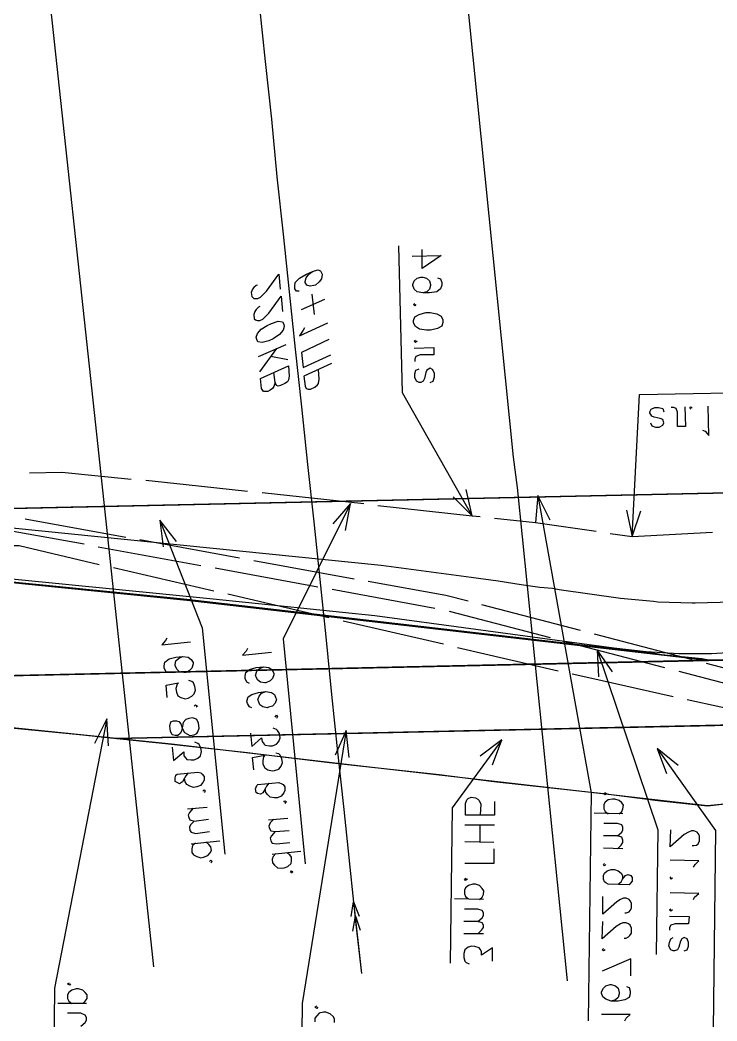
# Model space of a CAD drawing. Header units: metres. Extents: x 5 to 225, y 228 to 542.
# Drawn here: x 84.37 to 109.49, y 288.19 to 324.3 of the extents above; entities that cross this region are included whole.
import ezdxf

# ---------------------------------------------------------------- set-up
doc = ezdxf.new("R2010")
doc.units = ezdxf.units.M
for name, color, linetype in [('BOUNDARY', 7, 'Continuous'), ('ELECTR_CABLE', 7, 'Continuous'), ('GRASS', 7, 'Continuous'), ('OVERHEAD_POWER_LINE', 7, 'Continuous')]:
    doc.layers.add(name, color=color, linetype=linetype)

msp = doc.modelspace()

# ---------------------------------------------------------------- linework, layer by layer
at = {"layer": 'BOUNDARY'}
msp.add_lwpolyline([(83.672, 298.798), (84.665, 298.71), (86.63, 298.511), (87.624, 298.401), (89.611, 298.202), (90.582, 298.092), (92.569, 297.871), (93.54, 297.76), (95.527, 297.518), (96.499, 297.407), (98.486, 297.186), (99.479, 297.076), (101.444, 296.833), (102.437, 296.723), (104.402, 296.502), (105.396, 296.392), (107.361, 296.149), (108.354, 296.038), (109.149, 295.95), (109.149, 295.95), (110.319, 296.083)], dxfattribs=at)
at = {"layer": 'ELECTR_CABLE'}
for points in [[(99.987, 307.099), (100.671, 306.415), (100.671, 306.415), (98.155, 310.852), (98.155, 310.852), (98.022, 316.151)], [(98.508, 315.775), (99.545, 315.797), (99.545, 315.797), (98.861, 315.334), (98.861, 315.334), (98.861, 316.018)], [(99.413, 315.003), (99.523, 314.958), (99.523, 314.958), (99.567, 314.826), (99.567, 314.826), (99.567, 314.738), (99.567, 314.738), (99.523, 314.605), (99.523, 314.605), (99.391, 314.495), (99.391, 314.495), (99.126, 314.451), (99.126, 314.451), (98.883, 314.451), (98.883, 314.451), (98.684, 314.495), (98.684, 314.495), (98.574, 314.583), (98.574, 314.583), (98.53, 314.716), (98.53, 314.716), (98.53, 314.76), (98.53, 314.76), (98.574, 314.892), (98.574, 314.892), (98.684, 314.981), (98.684, 314.981), (98.817, 315.025), (98.817, 315.025), (98.883, 315.025), (98.883, 315.025), (99.016, 314.981), (99.016, 314.981), (99.126, 314.892), (99.126, 314.892), (99.17, 314.76), (99.17, 314.76), (99.17, 314.716), (99.17, 314.716), (99.126, 314.583), (99.126, 314.583), (99.038, 314.495), (99.038, 314.495), (98.883, 314.451)], [(98.64, 314.031), (98.596, 313.987), (98.596, 313.987), (98.552, 314.031), (98.552, 314.031), (98.596, 314.075)], [(99.612, 313.391), (99.567, 313.259), (99.567, 313.259), (99.413, 313.17), (99.413, 313.17), (99.17, 313.104), (99.17, 313.104), (99.016, 313.104), (99.016, 313.104), (98.773, 313.148), (98.773, 313.148), (98.618, 313.236), (98.618, 313.236), (98.552, 313.369), (98.552, 313.369), (98.552, 313.457), (98.552, 313.457), (98.596, 313.59), (98.596, 313.59), (98.751, 313.678), (98.751, 313.678), (98.993, 313.744), (98.993, 313.744), (99.148, 313.744), (99.148, 313.744), (99.391, 313.7), (99.391, 313.7), (99.545, 313.612), (99.545, 313.612), (99.612, 313.479), (99.612, 313.479), (99.612, 313.391)], [(98.684, 312.707), (98.618, 312.662), (98.618, 312.662), (98.574, 312.707), (98.574, 312.707), (98.618, 312.751)], [(98.574, 312.464), (99.28, 312.486), (99.28, 312.486), (99.28, 312.221), (99.28, 312.221), (98.795, 312.221), (98.795, 312.221), (98.64, 312.155), (98.64, 312.155), (98.596, 312.066), (98.596, 312.066), (98.596, 311.978)], [(99.148, 311.227), (99.258, 311.272), (99.258, 311.272), (99.303, 311.426), (99.303, 311.426), (99.303, 311.559), (99.303, 311.559), (99.236, 311.691), (99.236, 311.691), (99.148, 311.735), (99.148, 311.735), (99.038, 311.669), (99.038, 311.669), (98.993, 311.581), (98.993, 311.581), (98.949, 311.36), (98.949, 311.36), (98.905, 311.272), (98.905, 311.272), (98.817, 311.227), (98.817, 311.227), (98.751, 311.227), (98.751, 311.227), (98.662, 311.272), (98.662, 311.272), (98.596, 311.404), (98.596, 311.404), (98.596, 311.536), (98.596, 311.536), (98.64, 311.669), (98.64, 311.669), (98.751, 311.713)], [(106.235, 306.613), (106.433, 305.664), (106.433, 305.664), (106.698, 310.786), (106.698, 310.786), (111.202, 310.874)], [(107.096, 309.77), (107.14, 309.66), (107.14, 309.66), (107.272, 309.616), (107.272, 309.616), (107.405, 309.616), (107.405, 309.616), (107.537, 309.682), (107.537, 309.682), (107.581, 309.77), (107.581, 309.77), (107.537, 309.881), (107.537, 309.881), (107.449, 309.925), (107.449, 309.925), (107.228, 309.969), (107.228, 309.969), (107.14, 310.013), (107.14, 310.013), (107.074, 310.124), (107.074, 310.124), (107.074, 310.168), (107.074, 310.168), (107.118, 310.256), (107.118, 310.256), (107.25, 310.322), (107.25, 310.322), (107.383, 310.322), (107.383, 310.322), (107.537, 310.278), (107.537, 310.278), (107.581, 310.168)], [(108.332, 310.344), (108.354, 309.638), (108.354, 309.638), (108.067, 309.638), (108.067, 309.638), (108.067, 310.146), (108.067, 310.146), (108.023, 310.278), (108.023, 310.278), (107.935, 310.322), (107.935, 310.322), (107.846, 310.322)], [(108.553, 310.256), (108.509, 310.3), (108.509, 310.3), (108.553, 310.344), (108.553, 310.344), (108.597, 310.3)], [(108.972, 309.505), (109.061, 309.461), (109.061, 309.461), (109.193, 309.307), (109.193, 309.307), (109.171, 310.366)], [(84.71, 307.96), (85.88, 307.982), (85.88, 307.982), (88.374, 307.739)], [(88.904, 307.695), (90.361, 307.541), (90.361, 307.541), (92.569, 307.298)], [(100.671, 306.415), (100.451, 307.364)], [(93.099, 307.254), (96.764, 306.856)], [(103.034, 307.143), (102.945, 306.172)], [(103.475, 306.26), (103.034, 307.143), (103.034, 307.143), (104.954, 296.414), (104.954, 296.414), (104.844, 288.201)], [(96.101, 305.885), (96.278, 306.856), (96.278, 306.856), (93.85, 301.977), (93.85, 301.977), (94.644, 293.853)], [(96.278, 306.856), (95.638, 306.128)], [(97.271, 306.79), (100.671, 306.415), (100.671, 306.415), (100.958, 306.393)], [(106.433, 305.664), (106.743, 306.591)], [(84.555, 306.304), (88.176, 305.642)], [(90.008, 305.487), (89.412, 306.26), (89.412, 306.26), (90.935, 302.375), (90.935, 302.375), (91.752, 294.206)], [(89.412, 306.26), (89.522, 305.289)], [(101.466, 306.326), (102.945, 306.172), (102.945, 306.172), (105.131, 305.863)], [(82.966, 306.061), (86.674, 305.399)], [(88.683, 305.554), (92.282, 304.891)], [(105.639, 305.774), (106.433, 305.664), (106.433, 305.664), (109.326, 305.819)], [(87.226, 304.648), (84.334, 305.333), (84.334, 305.333), (83.584, 305.333)], [(87.182, 305.289), (90.891, 304.626)], [(92.79, 304.803), (96.41, 304.141)], [(91.355, 303.699), (87.734, 304.538)], [(91.399, 304.538), (95.108, 303.854)], [(96.918, 304.052), (99.722, 303.545), (99.722, 303.545), (100.517, 303.346)], [(95.616, 303.765), (99.325, 303.081)], [(95.505, 302.728), (91.863, 303.589)], [(99.832, 302.971), (103.475, 302.021)], [(101.002, 303.213), (104.557, 302.286)], [(99.634, 301.778), (96.013, 302.617)], [(89.655, 301.999), (89.611, 301.911), (89.611, 301.911), (89.478, 301.756), (89.478, 301.756), (90.516, 301.867)], [(103.961, 301.889), (107.604, 300.94)], [(105.065, 302.154), (108.597, 301.227)], [(92.569, 301.624), (92.525, 301.536), (92.525, 301.536), (92.392, 301.381), (92.392, 301.381), (93.43, 301.491)], [(103.762, 300.807), (100.141, 301.646)], [(105.727, 300.785), (105.175, 301.58), (105.175, 301.58), (107.361, 295.089), (107.361, 295.089), (107.294, 290.585)], [(105.175, 301.58), (105.219, 300.608)], [(89.743, 300.763), (89.633, 300.785), (89.633, 300.785), (89.567, 300.917), (89.567, 300.917), (89.567, 301.006), (89.567, 301.006), (89.589, 301.138), (89.589, 301.138), (89.743, 301.249), (89.743, 301.249), (89.986, 301.315), (89.986, 301.315), (90.229, 301.337), (90.229, 301.337), (90.428, 301.315), (90.428, 301.315), (90.538, 301.227), (90.538, 301.227), (90.604, 301.116), (90.604, 301.116), (90.604, 301.072), (90.604, 301.072), (90.56, 300.917), (90.56, 300.917), (90.472, 300.829), (90.472, 300.829), (90.339, 300.763), (90.339, 300.763), (90.273, 300.763), (90.273, 300.763), (90.118, 300.785), (90.118, 300.785), (90.03, 300.873), (90.03, 300.873), (89.964, 301.006), (89.964, 301.006), (89.964, 301.05), (89.964, 301.05), (89.986, 301.182), (89.986, 301.182), (90.074, 301.271), (90.074, 301.271), (90.229, 301.337)], [(92.635, 300.366), (92.547, 300.41), (92.547, 300.41), (92.481, 300.542), (92.481, 300.542), (92.481, 300.63), (92.481, 300.63), (92.503, 300.763), (92.503, 300.763), (92.635, 300.873), (92.635, 300.873), (92.878, 300.94), (92.878, 300.94), (93.143, 300.962), (93.143, 300.962), (93.342, 300.94), (93.342, 300.94), (93.452, 300.851), (93.452, 300.851), (93.518, 300.719), (93.518, 300.719), (93.518, 300.675), (93.518, 300.675), (93.474, 300.542), (93.474, 300.542), (93.386, 300.454), (93.386, 300.454), (93.231, 300.388), (93.231, 300.388), (93.187, 300.388), (93.187, 300.388), (93.033, 300.41), (93.033, 300.41), (92.922, 300.498), (92.922, 300.498), (92.878, 300.608), (92.878, 300.608), (92.856, 300.653), (92.856, 300.653), (92.9, 300.807), (92.9, 300.807), (92.989, 300.895), (92.989, 300.895), (93.143, 300.962)], [(108.111, 300.807), (111.423, 299.946), (111.423, 299.946), (111.776, 299.946)], [(109.105, 301.094), (111.489, 300.476), (111.489, 300.476), (112.703, 300.498)], [(89.677, 299.858), (89.633, 300.299), (89.633, 300.299), (90.074, 300.388), (90.074, 300.388), (90.03, 300.343), (90.03, 300.343), (89.986, 300.189), (89.986, 300.189), (90.008, 300.056), (90.008, 300.056), (90.052, 299.924), (90.052, 299.924), (90.163, 299.858), (90.163, 299.858), (90.317, 299.814), (90.317, 299.814), (90.428, 299.836), (90.428, 299.836), (90.56, 299.902), (90.56, 299.902), (90.648, 299.99), (90.648, 299.99), (90.692, 300.123), (90.692, 300.123), (90.67, 300.255), (90.67, 300.255), (90.626, 300.388), (90.626, 300.388), (90.56, 300.432), (90.56, 300.432), (90.45, 300.476)], [(107.913, 299.88), (104.866, 300.564), (104.866, 300.564), (104.27, 300.697)], [(92.724, 299.482), (92.635, 299.527), (92.635, 299.527), (92.569, 299.637), (92.569, 299.637), (92.547, 299.725), (92.547, 299.725), (92.591, 299.88), (92.591, 299.88), (92.724, 299.968), (92.724, 299.968), (92.966, 300.034), (92.966, 300.034), (93.231, 300.079), (93.231, 300.079), (93.43, 300.034), (93.43, 300.034), (93.54, 299.968), (93.54, 299.968), (93.585, 299.836), (93.585, 299.836), (93.607, 299.792), (93.607, 299.792), (93.563, 299.659), (93.563, 299.659), (93.474, 299.549), (93.474, 299.549), (93.32, 299.505), (93.32, 299.505), (93.276, 299.482), (93.276, 299.482), (93.121, 299.527), (93.121, 299.527), (93.011, 299.593), (93.011, 299.593), (92.966, 299.725), (92.966, 299.725), (92.944, 299.769), (92.944, 299.769), (92.989, 299.902), (92.989, 299.902), (93.077, 300.012), (93.077, 300.012), (93.231, 300.079)], [(112.063, 298.975), (108.42, 299.769)], [(90.648, 299.549), (90.692, 299.593), (90.692, 299.593), (90.759, 299.549), (90.759, 299.549), (90.715, 299.505)], [(87.558, 298.114), (87.491, 299.085), (85.615, 289.371), (85.549, 283.539)], [(87.491, 299.085), (87.05, 298.202)], [(89.765, 298.82), (89.809, 298.975), (89.809, 298.975), (89.898, 299.019), (89.898, 299.019), (90.008, 299.019), (90.008, 299.019), (90.096, 298.997), (90.096, 298.997), (90.163, 298.908), (90.163, 298.908), (90.229, 298.732), (90.229, 298.732), (90.295, 298.599), (90.295, 298.599), (90.405, 298.533), (90.405, 298.533), (90.494, 298.489), (90.494, 298.489), (90.648, 298.511), (90.648, 298.511), (90.737, 298.555), (90.737, 298.555), (90.781, 298.621), (90.781, 298.621), (90.825, 298.754), (90.825, 298.754), (90.803, 298.931), (90.803, 298.931), (90.737, 299.063), (90.737, 299.063), (90.692, 299.085), (90.692, 299.085), (90.582, 299.129), (90.582, 299.129), (90.45, 299.107), (90.45, 299.107), (90.339, 299.063), (90.339, 299.063), (90.251, 298.953), (90.251, 298.953), (90.229, 298.82), (90.229, 298.82), (90.185, 298.644), (90.185, 298.644), (90.141, 298.555), (90.141, 298.555), (90.052, 298.489), (90.052, 298.489), (89.964, 298.489), (89.964, 298.489), (89.854, 298.511), (89.854, 298.511), (89.787, 298.644), (89.787, 298.644), (89.765, 298.82)], [(93.563, 299.151), (93.607, 299.218), (93.607, 299.218), (93.651, 299.173), (93.651, 299.173), (93.607, 299.107)], [(92.679, 298.577), (92.724, 298.092), (92.724, 298.092), (93.077, 298.401), (93.077, 298.401), (93.099, 298.268), (93.099, 298.268), (93.165, 298.18), (93.165, 298.18), (93.209, 298.136), (93.209, 298.136), (93.364, 298.114), (93.364, 298.114), (93.474, 298.114), (93.474, 298.114), (93.607, 298.18), (93.607, 298.18), (93.695, 298.268), (93.695, 298.268), (93.739, 298.401), (93.739, 298.401), (93.717, 298.555), (93.717, 298.555), (93.651, 298.666), (93.651, 298.666), (93.607, 298.71), (93.607, 298.71), (93.496, 298.754)], [(96.234, 297.694), (96.123, 298.666), (94.534, 288.819), (94.467, 282.542)], [(96.123, 298.666), (95.726, 297.783)], [(89.854, 298.07), (89.898, 297.584), (89.898, 297.584), (90.273, 297.893), (90.273, 297.893), (90.273, 297.76), (90.273, 297.76), (90.339, 297.672), (90.339, 297.672), (90.383, 297.628), (90.383, 297.628), (90.538, 297.606), (90.538, 297.606), (90.648, 297.606), (90.648, 297.606), (90.781, 297.672), (90.781, 297.672), (90.869, 297.76), (90.869, 297.76), (90.913, 297.915), (90.913, 297.915), (90.891, 298.047), (90.891, 298.047), (90.825, 298.158), (90.825, 298.158), (90.781, 298.202), (90.781, 298.202), (90.67, 298.246)], [(101.4, 297.429), (101.731, 298.334), (101.731, 298.334), (99.943, 295.884), (99.943, 295.884), (99.877, 290.276)], [(101.731, 298.334), (100.958, 297.738)], [(108.089, 297.407), (107.339, 298.025), (107.339, 298.025), (109.436, 295.067), (109.436, 295.067), (109.348, 286.854)], [(107.339, 298.025), (107.67, 297.12)], [(92.79, 297.253), (92.746, 297.694), (92.746, 297.694), (93.187, 297.783), (93.187, 297.783), (93.143, 297.716), (93.143, 297.716), (93.121, 297.584), (93.121, 297.584), (93.121, 297.451), (93.121, 297.451), (93.187, 297.319), (93.187, 297.319), (93.298, 297.253), (93.298, 297.253), (93.452, 297.209), (93.452, 297.209), (93.54, 297.231), (93.54, 297.231), (93.695, 297.275), (93.695, 297.275), (93.783, 297.385), (93.783, 297.385), (93.827, 297.518), (93.827, 297.518), (93.805, 297.65), (93.805, 297.65), (93.739, 297.783), (93.739, 297.783), (93.695, 297.827), (93.695, 297.827), (93.585, 297.849)], [(90.428, 297.142), (90.339, 297.032), (90.339, 297.032), (90.295, 296.944), (90.295, 296.944), (90.229, 296.811), (90.229, 296.811), (90.118, 296.745), (90.118, 296.745), (90.03, 296.789), (90.03, 296.789), (89.964, 296.833), (89.964, 296.833), (89.964, 296.966), (89.964, 296.966), (89.986, 297.054), (89.986, 297.054), (90.03, 297.098), (90.03, 297.098), (90.781, 297.164), (90.781, 297.164), (90.891, 297.142), (90.891, 297.142), (90.935, 297.098), (90.935, 297.098), (91.002, 297.01), (91.002, 297.01), (91.002, 296.877), (91.002, 296.877), (90.957, 296.789), (90.957, 296.789), (90.869, 296.679), (90.869, 296.679), (90.737, 296.634), (90.737, 296.634), (90.626, 296.612), (90.626, 296.612), (90.494, 296.657), (90.494, 296.657), (90.383, 296.723), (90.383, 296.723), (90.317, 296.811), (90.317, 296.811), (90.295, 296.944)], [(90.957, 296.48), (91.002, 296.524), (91.002, 296.524), (91.046, 296.48), (91.046, 296.48), (91.002, 296.436)], [(93.342, 296.767), (93.253, 296.657), (93.253, 296.657), (93.209, 296.568), (93.209, 296.568), (93.121, 296.414), (93.121, 296.414), (93.033, 296.37), (93.033, 296.37), (92.922, 296.392), (92.922, 296.392), (92.878, 296.436), (92.878, 296.436), (92.856, 296.568), (92.856, 296.568), (92.9, 296.679), (92.9, 296.679), (92.944, 296.723), (92.944, 296.723), (93.695, 296.789), (93.695, 296.789), (93.805, 296.745), (93.805, 296.745), (93.85, 296.723), (93.85, 296.723), (93.916, 296.634), (93.916, 296.634), (93.916, 296.502), (93.916, 296.502), (93.872, 296.414), (93.872, 296.414), (93.783, 296.303), (93.783, 296.303), (93.651, 296.237), (93.651, 296.237), (93.54, 296.237), (93.54, 296.237), (93.386, 296.259), (93.386, 296.259), (93.298, 296.348), (93.298, 296.348), (93.231, 296.436), (93.231, 296.436), (93.209, 296.568)], [(93.872, 296.083), (93.916, 296.127), (93.916, 296.127), (93.96, 296.105), (93.96, 296.105), (93.916, 296.038)], [(101.466, 296.105), (101.466, 295.619), (101.466, 295.619), (100.428, 295.619), (100.428, 295.619), (100.428, 296.038), (100.428, 296.038), (100.473, 296.171), (100.473, 296.171), (100.517, 296.215), (100.517, 296.215), (100.627, 296.259), (100.627, 296.259), (100.782, 296.237), (100.782, 296.237), (100.87, 296.193), (100.87, 296.193), (100.914, 296.149), (100.914, 296.149), (100.98, 296.016), (100.98, 296.016), (100.958, 295.619)], [(105.528, 296.392), (105.462, 296.348), (105.462, 296.348), (105.418, 296.392), (105.418, 296.392), (105.484, 296.436)], [(105.97, 295.663), (106.058, 295.751), (106.058, 295.751), (106.102, 295.84), (106.102, 295.84), (106.124, 295.972), (106.124, 295.972), (106.058, 296.06), (106.058, 296.06), (105.97, 296.149), (105.97, 296.149), (105.815, 296.193), (105.815, 296.193), (105.727, 296.193), (105.727, 296.193), (105.572, 296.171), (105.572, 296.171), (105.462, 296.083), (105.462, 296.083), (105.418, 295.994), (105.418, 295.994), (105.418, 295.84), (105.418, 295.84), (105.462, 295.751), (105.462, 295.751), (105.572, 295.663)], [(90.405, 295.84), (91.112, 295.906)], [(90.604, 295.862), (90.472, 295.707), (90.472, 295.707), (90.428, 295.619), (90.428, 295.619), (90.45, 295.531), (90.45, 295.531), (90.494, 295.442), (90.494, 295.442), (90.648, 295.398), (90.648, 295.398), (91.156, 295.464)], [(90.648, 295.398), (90.516, 295.266), (90.516, 295.266), (90.472, 295.177), (90.472, 295.177), (90.494, 295.067), (90.494, 295.067), (90.538, 295.001), (90.538, 295.001), (90.692, 294.957), (90.692, 294.957), (91.2, 295.023)], [(93.32, 295.442), (94.026, 295.509)], [(93.518, 295.464), (93.386, 295.332), (93.386, 295.332), (93.342, 295.222), (93.342, 295.222), (93.364, 295.133), (93.364, 295.133), (93.408, 295.045), (93.408, 295.045), (93.563, 295.023), (93.563, 295.023), (94.07, 295.067)], [(106.102, 295.663), (105.065, 295.685)], [(93.563, 295.023), (93.43, 294.868), (93.43, 294.868), (93.386, 294.78), (93.386, 294.78), (93.408, 294.692), (93.408, 294.692), (93.452, 294.603), (93.452, 294.603), (93.607, 294.581), (93.607, 294.581), (94.092, 294.625)], [(100.406, 295.266), (101.466, 295.266)], [(100.958, 294.625), (100.958, 295.266)], [(105.904, 294.868), (106.058, 295.001), (106.058, 295.001), (106.102, 295.089), (106.102, 295.089), (106.102, 295.177), (106.102, 295.177), (106.058, 295.266), (106.058, 295.266), (105.904, 295.31), (105.904, 295.31), (105.418, 295.31)], [(108.597, 294.515), (108.663, 294.515), (108.663, 294.515), (108.752, 294.537), (108.752, 294.537), (108.818, 294.581), (108.818, 294.581), (108.862, 294.692), (108.862, 294.692), (108.862, 294.868), (108.862, 294.868), (108.818, 294.957), (108.818, 294.957), (108.774, 295.001), (108.774, 295.001), (108.663, 295.045), (108.663, 295.045), (108.575, 295.045), (108.575, 295.045), (108.465, 295.001), (108.465, 295.001), (108.31, 294.912), (108.31, 294.912), (107.802, 294.471), (107.802, 294.471), (107.824, 295.089)], [(90.538, 294.581), (91.576, 294.692)], [(90.692, 294.603), (90.582, 294.515), (90.582, 294.515), (90.56, 294.405), (90.56, 294.405), (90.56, 294.272), (90.56, 294.272), (90.626, 294.184), (90.626, 294.184), (90.737, 294.118), (90.737, 294.118), (90.891, 294.074), (90.891, 294.074), (90.979, 294.096), (90.979, 294.096), (91.134, 294.162), (91.134, 294.162), (91.222, 294.25), (91.222, 294.25), (91.266, 294.338), (91.266, 294.338), (91.244, 294.471), (91.244, 294.471), (91.178, 294.559), (91.178, 294.559), (91.068, 294.648)], [(101.444, 294.625), (100.406, 294.648)], [(105.904, 294.405), (106.036, 294.537), (106.036, 294.537), (106.102, 294.625), (106.102, 294.625), (106.102, 294.714), (106.102, 294.714), (106.058, 294.824), (106.058, 294.824), (105.904, 294.868), (105.904, 294.868), (105.396, 294.868)], [(93.452, 294.206), (94.49, 294.316)], [(101.444, 294.405), (101.444, 293.875), (101.444, 293.875), (100.406, 293.875)], [(106.102, 294.405), (105.396, 294.427)], [(91.2, 293.941), (91.244, 293.985), (91.244, 293.985), (91.289, 293.941), (91.289, 293.941), (91.244, 293.897)], [(93.585, 294.228), (93.496, 294.118), (93.496, 294.118), (93.452, 294.029), (93.452, 294.029), (93.474, 293.897), (93.474, 293.897), (93.54, 293.809), (93.54, 293.809), (93.651, 293.72), (93.651, 293.72), (93.783, 293.698), (93.783, 293.698), (93.894, 293.72), (93.894, 293.72), (94.026, 293.764), (94.026, 293.764), (94.137, 293.875), (94.137, 293.875), (94.159, 293.963), (94.159, 293.963), (94.159, 294.096), (94.159, 294.096), (94.092, 294.184), (94.092, 294.184), (93.982, 294.25)], [(108.641, 293.742), (108.707, 293.831), (108.707, 293.831), (108.84, 293.963), (108.84, 293.963), (107.802, 293.985)], [(94.114, 293.544), (94.159, 293.61), (94.159, 293.61), (94.203, 293.566), (94.203, 293.566), (94.159, 293.522)], [(105.484, 293.831), (105.44, 293.787), (105.44, 293.787), (105.396, 293.831), (105.396, 293.831), (105.44, 293.875)], [(105.926, 293.124), (106.036, 293.213), (106.036, 293.213), (106.08, 293.301), (106.08, 293.301), (106.191, 293.433), (106.191, 293.433), (106.279, 293.477), (106.279, 293.477), (106.389, 293.433), (106.389, 293.433), (106.433, 293.367), (106.433, 293.367), (106.433, 293.235), (106.433, 293.235), (106.367, 293.146), (106.367, 293.146), (106.323, 293.102), (106.323, 293.102), (105.572, 293.124), (105.572, 293.124), (105.484, 293.168), (105.484, 293.168), (105.44, 293.213), (105.44, 293.213), (105.396, 293.301), (105.396, 293.301), (105.396, 293.433), (105.396, 293.433), (105.44, 293.522), (105.44, 293.522), (105.528, 293.61), (105.528, 293.61), (105.683, 293.654), (105.683, 293.654), (105.793, 293.654), (105.793, 293.654), (105.926, 293.61), (105.926, 293.61), (106.036, 293.522), (106.036, 293.522), (106.08, 293.433), (106.08, 293.433), (106.08, 293.301)], [(100.495, 293.301), (100.428, 293.257), (100.428, 293.257), (100.384, 293.301), (100.384, 293.301), (100.451, 293.345)], [(107.891, 293.345), (107.846, 293.301), (107.846, 293.301), (107.802, 293.345), (107.802, 293.345), (107.846, 293.389)], [(100.936, 292.572), (101.025, 292.661), (101.025, 292.661), (101.069, 292.749), (101.069, 292.749), (101.091, 292.881), (101.091, 292.881), (101.025, 292.97), (101.025, 292.97), (100.936, 293.08), (100.936, 293.08), (100.782, 293.124), (100.782, 293.124), (100.693, 293.124), (100.693, 293.124), (100.539, 293.08), (100.539, 293.08), (100.428, 292.992), (100.428, 292.992), (100.384, 292.903), (100.384, 292.903), (100.384, 292.771), (100.384, 292.771), (100.428, 292.683), (100.428, 292.683), (100.539, 292.594)], [(101.069, 292.572), (100.031, 292.594)], [(106.168, 292.087), (106.213, 292.087), (106.213, 292.087), (106.323, 292.131), (106.323, 292.131), (106.367, 292.175), (106.367, 292.175), (106.411, 292.263), (106.411, 292.263), (106.411, 292.44), (106.411, 292.44), (106.367, 292.528), (106.367, 292.528), (106.323, 292.572), (106.323, 292.572), (106.213, 292.616), (106.213, 292.616), (106.124, 292.616), (106.124, 292.616), (106.014, 292.572), (106.014, 292.572), (105.881, 292.484), (105.881, 292.484), (105.374, 292.042), (105.374, 292.042), (105.374, 292.683)], [(108.641, 292.572), (108.685, 292.661), (108.685, 292.661), (108.84, 292.793), (108.84, 292.793), (107.802, 292.815)], [(100.87, 291.778), (101.025, 291.91), (101.025, 291.91), (101.069, 291.998), (101.069, 291.998), (101.069, 292.087), (101.069, 292.087), (101.025, 292.175), (101.025, 292.175), (100.87, 292.219), (100.87, 292.219), (100.384, 292.219)], [(107.891, 292.197), (107.824, 292.153), (107.824, 292.153), (107.78, 292.197), (107.78, 292.197), (107.824, 292.241)], [(100.87, 291.336), (101.002, 291.468), (101.002, 291.468), (101.069, 291.557), (101.069, 291.557), (101.069, 291.645), (101.069, 291.645), (101.025, 291.733), (101.025, 291.733), (100.87, 291.778), (100.87, 291.778), (100.362, 291.778)], [(106.146, 291.181), (106.213, 291.181), (106.213, 291.181), (106.301, 291.226), (106.301, 291.226), (106.345, 291.27), (106.345, 291.27), (106.411, 291.358), (106.411, 291.358), (106.411, 291.535), (106.411, 291.535), (106.367, 291.645), (106.367, 291.645), (106.301, 291.689), (106.301, 291.689), (106.213, 291.733), (106.213, 291.733), (106.102, 291.733), (106.102, 291.733), (106.014, 291.689), (106.014, 291.689), (105.859, 291.601), (105.859, 291.601), (105.352, 291.159), (105.352, 291.159), (105.374, 291.778)], [(107.78, 291.976), (108.487, 291.954), (108.487, 291.954), (108.465, 291.689), (108.465, 291.689), (107.979, 291.689), (107.979, 291.689), (107.824, 291.645), (107.824, 291.645), (107.78, 291.557), (107.78, 291.557), (107.78, 291.468)], [(101.069, 291.336), (100.362, 291.336)], [(108.31, 290.718), (108.42, 290.762), (108.42, 290.762), (108.465, 290.894), (108.465, 290.894), (108.465, 291.027), (108.465, 291.027), (108.42, 291.159), (108.42, 291.159), (108.31, 291.204), (108.31, 291.204), (108.222, 291.159), (108.222, 291.159), (108.178, 291.071), (108.178, 291.071), (108.111, 290.85), (108.111, 290.85), (108.067, 290.762), (108.067, 290.762), (107.957, 290.718), (107.957, 290.718), (107.913, 290.718), (107.913, 290.718), (107.824, 290.762), (107.824, 290.762), (107.758, 290.894), (107.758, 290.894), (107.78, 291.027), (107.78, 291.027), (107.824, 291.159), (107.824, 291.159), (107.913, 291.204)], [(101.4, 290.343), (101.4, 290.828), (101.4, 290.828), (101.002, 290.563), (101.002, 290.563), (101.002, 290.696), (101.002, 290.696), (100.958, 290.784), (100.958, 290.784), (100.914, 290.828), (100.914, 290.828), (100.76, 290.872), (100.76, 290.872), (100.649, 290.894), (100.649, 290.894), (100.517, 290.85), (100.517, 290.85), (100.406, 290.762), (100.406, 290.762), (100.362, 290.63), (100.362, 290.63), (100.362, 290.475), (100.362, 290.475), (100.406, 290.343), (100.406, 290.343), (100.451, 290.298), (100.451, 290.298), (100.561, 290.254)], [(105.462, 290.762), (105.396, 290.718), (105.396, 290.718), (105.352, 290.762), (105.352, 290.762), (105.396, 290.806)], [(106.389, 289.813), (106.389, 290.431), (106.389, 290.431), (105.352, 289.989)], [(86.189, 289.526), (86.145, 289.482), (86.145, 289.482), (86.078, 289.526), (86.078, 289.526), (86.145, 289.57)], [(86.63, 288.819), (86.719, 288.908), (86.719, 288.908), (86.785, 288.996), (86.785, 288.996), (86.785, 289.128), (86.785, 289.128), (86.719, 289.217), (86.719, 289.217), (86.63, 289.305), (86.63, 289.305), (86.476, 289.349), (86.476, 289.349), (86.387, 289.349), (86.387, 289.349), (86.233, 289.305), (86.233, 289.305), (86.123, 289.217), (86.123, 289.217), (86.078, 289.128), (86.078, 289.128), (86.078, 288.996), (86.078, 288.996), (86.123, 288.908), (86.123, 288.908), (86.233, 288.819)], [(106.235, 289.437), (106.323, 289.393), (106.323, 289.393), (106.367, 289.261), (106.367, 289.261), (106.367, 289.172), (106.367, 289.172), (106.323, 289.04), (106.323, 289.04), (106.168, 288.952), (106.168, 288.952), (105.926, 288.908), (105.926, 288.908), (105.683, 288.908), (105.683, 288.908), (105.484, 288.974), (105.484, 288.974), (105.374, 289.062), (105.374, 289.062), (105.33, 289.195), (105.33, 289.195), (105.33, 289.239), (105.33, 289.239), (105.396, 289.371), (105.396, 289.371), (105.484, 289.459), (105.484, 289.459), (105.639, 289.504), (105.639, 289.504), (105.683, 289.504), (105.683, 289.504), (105.837, 289.459), (105.837, 289.459), (105.926, 289.371), (105.926, 289.371), (105.97, 289.217), (105.97, 289.217), (105.97, 289.172), (105.97, 289.172), (105.926, 289.04), (105.926, 289.04), (105.837, 288.952), (105.837, 288.952), (105.683, 288.908)], [(86.763, 288.819), (85.725, 288.819)], [(95.108, 288.687), (95.064, 288.643), (95.064, 288.643), (94.998, 288.687), (94.998, 288.687), (95.064, 288.731)], [(95.704, 288.135), (95.704, 288.267), (95.704, 288.267), (95.66, 288.356), (95.66, 288.356), (95.549, 288.444), (95.549, 288.444), (95.395, 288.51), (95.395, 288.51), (95.307, 288.51), (95.307, 288.51), (95.152, 288.466), (95.152, 288.466), (95.064, 288.378), (95.064, 288.378), (94.998, 288.289), (94.998, 288.289), (94.998, 288.157)], [(86.564, 288.002), (86.719, 288.135), (86.719, 288.135), (86.763, 288.223), (86.763, 288.223), (86.763, 288.311), (86.763, 288.311), (86.719, 288.4), (86.719, 288.4), (86.564, 288.466), (86.564, 288.466), (86.078, 288.466)], [(106.168, 288.201), (106.213, 288.289), (106.213, 288.289), (106.367, 288.422), (106.367, 288.422), (105.33, 288.422)]]:
    msp.add_lwpolyline(points, dxfattribs=at)
at = {"layer": 'GRASS'}
for points in [[(134.869, 365.625), (135.067, 364.588), (135.222, 363.815), (135.641, 362.027), (135.796, 361.431), (136.105, 360.238), (135.774, 361.409), (135.729, 361.564), (136.105, 360.216), (138.887, 350.039), (140.123, 345.535), (140.145, 345.336), (140.145, 345.116), (140.101, 344.917), (140.013, 344.74), (121.335, 312.022), (119.084, 308.07), (118.708, 307.43), (46.009, 305.841)], [(76.364, 306.503), (118.708, 307.43)], [(110.054, 303.302), (108.707, 303.258), (108.597, 303.258), (107.361, 303.302), (107.206, 303.324), (106.014, 303.434), (103.806, 303.743), (103.563, 303.787), (103.1, 303.832), (102.437, 303.92), (101.599, 304.052), (100.627, 304.185), (97.382, 304.626), (80.029, 306.37)], [(82.48, 304.295), (91.333, 303.412), (97.161, 302.816), (105.771, 301.646), (106.941, 301.514), (108.111, 301.447), (109.268, 301.447), (109.292, 301.448), (110.451, 301.514), (111.622, 301.624), (116.478, 302.22), (116.534, 302.221), (124.382, 303.191), (136.348, 304.648), (151.206, 306.459)], [(152, 302.132), (109.193, 301.204), (108.95, 301.249), (107.493, 301.403), (107.25, 301.447), (106.588, 301.514), (105.462, 301.646), (95.594, 302.794), (90.383, 303.39), (81.553, 304.273)], [(53.184, 299.968), (152, 302.132), (151.625, 301.337), (151.426, 300.873), (151.404, 300.785), (151.316, 300.586), (151.25, 300.432), (151.007, 299.769), (87.845, 298.379), (82.436, 298.931)]]:
    msp.add_lwpolyline(points, dxfattribs=at)
for points in [[(73.274, 304.207), (73.737, 304.251), (74.929, 304.361), (75.526, 304.384), (76.585, 304.428), (78.241, 304.45), (78.506, 304.428), (79.897, 304.384), (80.206, 304.361), (81.553, 304.273), (81.906, 304.229), (83.849, 304.03), (90.383, 303.368), (108.95, 301.227), (109.193, 301.204), (53.184, 299.968), (53.36, 300.012), (66.01, 302.838), (70.006, 303.721), (71.64, 304.008), (72.059, 304.052)], [(109.149, 295.95), (107.979, 296.083), (96.852, 297.363), (89.831, 298.18), (87.845, 298.379), (140.388, 299.527), (138.092, 299.24), (128.974, 298.07), (111.07, 296.149)]]:
    msp.add_lwpolyline(points, close=True, dxfattribs=at)
at = {"layer": 'OVERHEAD_POWER_LINE'}
for points in [[(99.81, 331.671), (102.15, 308.534)], [(87.182, 308.909), (85.35, 325.975)], [(92.989, 324.871), (93.209, 322.796), (93.209, 322.796), (93.43, 320.721), (93.43, 320.721), (93.629, 318.645), (93.629, 318.645), (93.85, 316.57), (93.85, 316.57), (94.07, 314.495), (94.07, 314.495), (94.291, 312.42), (94.291, 312.42), (94.512, 310.344), (94.512, 310.344), (94.733, 308.269), (94.733, 308.269), (94.953, 306.194), (94.953, 306.194), (95.174, 304.119), (95.174, 304.119), (95.395, 302.043), (95.395, 302.043), (95.594, 299.968), (95.594, 299.968), (95.814, 297.893), (95.814, 297.893), (96.035, 295.818), (96.035, 295.818), (96.256, 293.742), (96.256, 293.742), (96.477, 291.667), (96.477, 291.667), (96.675, 289.901)], [(94.424, 314.517), (94.335, 314.517), (94.335, 314.517), (94.269, 314.605), (94.269, 314.605), (94.269, 314.694), (94.269, 314.694), (94.291, 314.826), (94.291, 314.826), (94.446, 314.981), (94.446, 314.981), (94.666, 315.113), (94.666, 315.113), (94.909, 315.223), (94.909, 315.223), (95.108, 315.29), (95.108, 315.29), (95.196, 315.245), (95.196, 315.245), (95.262, 315.135), (95.262, 315.135), (95.262, 315.113), (95.262, 315.113), (95.24, 314.958), (95.24, 314.958), (95.152, 314.848), (95.152, 314.848), (95.02, 314.738), (95.02, 314.738), (94.953, 314.716), (94.953, 314.716), (94.821, 314.694), (94.821, 314.694), (94.711, 314.738), (94.711, 314.738), (94.644, 314.826), (94.644, 314.826), (94.644, 314.87), (94.644, 314.87), (94.688, 315.003), (94.688, 315.003), (94.777, 315.135), (94.777, 315.135), (94.909, 315.223)], [(92.922, 314.738), (92.878, 314.716), (92.878, 314.716), (92.79, 314.649), (92.79, 314.649), (92.746, 314.583), (92.746, 314.583), (92.701, 314.473), (92.701, 314.473), (92.724, 314.318), (92.724, 314.318), (92.79, 314.252), (92.79, 314.252), (92.834, 314.252), (92.834, 314.252), (92.944, 314.252), (92.944, 314.252), (93.033, 314.296), (93.033, 314.296), (93.121, 314.384), (93.121, 314.384), (93.253, 314.517), (93.253, 314.517), (93.695, 315.135), (93.695, 315.135), (93.739, 314.583)], [(93.011, 313.965), (92.966, 313.943), (92.966, 313.943), (92.878, 313.855), (92.878, 313.855), (92.834, 313.788), (92.834, 313.788), (92.79, 313.678), (92.79, 313.678), (92.812, 313.523), (92.812, 313.523), (92.856, 313.479), (92.856, 313.479), (92.922, 313.457), (92.922, 313.457), (93.011, 313.457), (93.011, 313.457), (93.121, 313.501), (93.121, 313.501), (93.209, 313.59), (93.209, 313.59), (93.342, 313.722), (93.342, 313.722), (93.783, 314.34), (93.783, 314.34), (93.827, 313.788)], [(94.512, 313.855), (95.351, 314.23)], [(94.887, 314.407), (94.975, 313.678)], [(92.878, 312.861), (92.922, 312.994), (92.922, 312.994), (93.055, 313.148), (93.055, 313.148), (93.276, 313.281), (93.276, 313.281), (93.43, 313.347), (93.43, 313.347), (93.673, 313.435), (93.673, 313.435), (93.827, 313.413), (93.827, 313.413), (93.872, 313.325), (93.872, 313.325), (93.894, 313.236), (93.894, 313.236), (93.85, 313.104), (93.85, 313.104), (93.717, 312.949), (93.717, 312.949), (93.496, 312.795), (93.496, 312.795), (93.342, 312.729), (93.342, 312.729), (93.099, 312.662), (93.099, 312.662), (92.944, 312.685), (92.944, 312.685), (92.9, 312.773), (92.9, 312.773), (92.878, 312.861)], [(94.622, 313.192), (94.578, 313.104), (94.578, 313.104), (94.446, 312.905), (94.446, 312.905), (95.461, 313.369)], [(95.505, 312.773), (94.512, 312.309), (94.512, 312.309), (94.578, 311.757), (94.578, 311.757), (95.572, 312.221)], [(92.966, 312.155), (93.96, 312.596)], [(93.011, 311.603), (93.629, 312.442)], [(94.026, 312.044), (93.408, 312.155)], [(93.563, 311.227), (93.518, 311.073), (93.518, 311.073), (93.474, 311.007), (93.474, 311.007), (93.386, 310.94), (93.386, 310.94), (93.298, 310.896), (93.298, 310.896), (93.187, 310.896), (93.187, 310.896), (93.143, 310.896), (93.143, 310.896), (93.077, 311.007), (93.077, 311.007), (93.033, 311.36), (93.033, 311.36), (94.048, 311.824), (94.048, 311.824), (94.07, 311.448), (94.07, 311.448), (94.048, 311.316), (94.048, 311.316), (94.004, 311.25), (94.004, 311.25), (93.916, 311.183), (93.916, 311.183), (93.761, 311.117), (93.761, 311.117), (93.673, 311.095), (93.673, 311.095), (93.607, 311.117), (93.607, 311.117), (93.563, 311.227), (93.563, 311.227), (93.518, 311.581)], [(95.594, 311.912), (94.6, 311.448), (94.6, 311.448), (94.644, 311.095), (94.644, 311.095), (94.688, 311.007), (94.688, 311.007), (94.755, 310.985), (94.755, 310.985), (94.843, 310.985), (94.843, 310.985), (94.998, 311.051), (94.998, 311.051), (95.086, 311.139), (95.086, 311.139), (95.13, 311.183), (95.13, 311.183), (95.152, 311.338), (95.152, 311.338), (95.13, 311.691)], [(87.646, 304.648), (87.182, 308.909)], [(102.15, 308.534), (102.283, 307.43)], [(102.283, 307.43), (104.093, 289.636)], [(89.191, 290.144), (87.646, 304.648)], [(96.3, 291.954), (96.388, 292.484), (96.388, 292.484), (96.587, 291.976)], [(96.388, 292.484), (96.675, 289.901)], [(96.366, 291.424), (96.455, 291.976), (96.455, 291.976), (96.631, 291.468)]]:
    msp.add_lwpolyline(points, dxfattribs=at)

doc.saveas('drawing.dxf')
